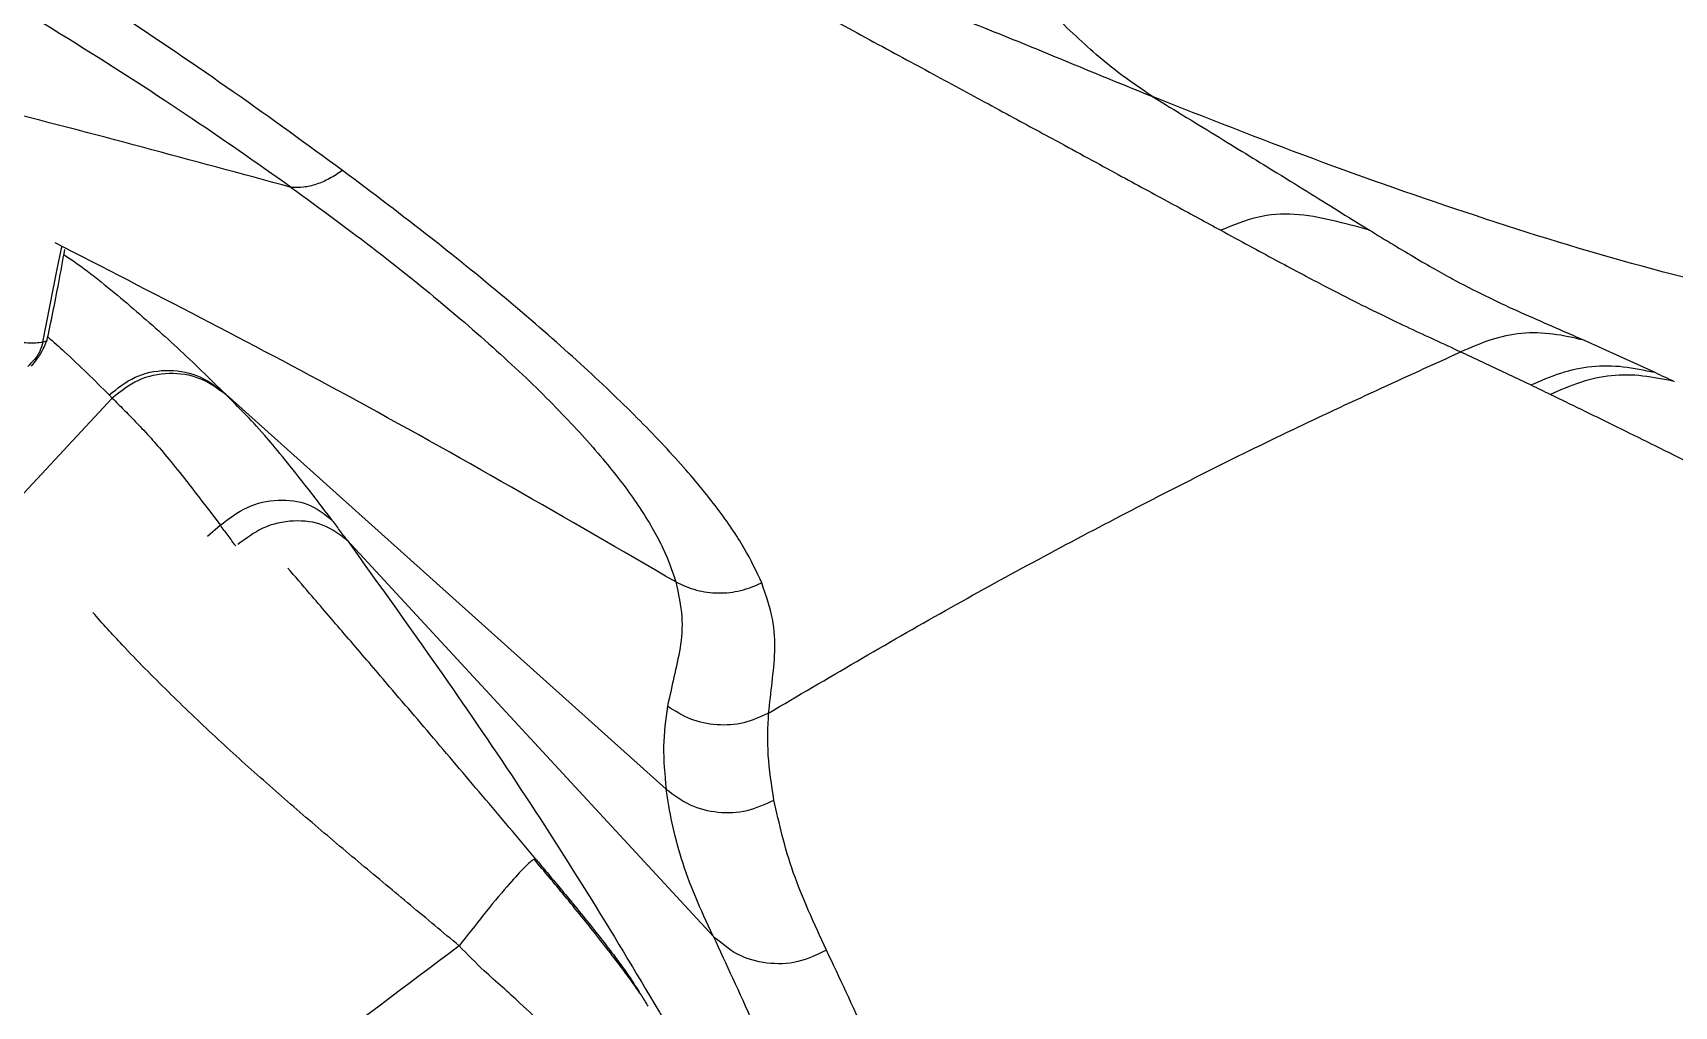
# Model space of a CAD drawing. Extents: x 400 to 501, y 484 to 634.
# Drawn here: x 417.057 to 422.006, y 586.378 to 589.312 of the extents above; entities that cross this region are included whole.
import ezdxf

# ---------------------------------------------------------------- set-up
doc = ezdxf.new("R2010")
doc.units = 0
doc.header["$MEASUREMENT"] = 0
doc.layers.add('DIM', color=3, linetype='Continuous')
doc.layers.add('GEOMETRY', color=3, linetype='Continuous', lineweight=25)

# ---------------------------------------------------------------- blocks, each defined once
blk = doc.blocks.new('2026 GRANDEE')
at = {"layer": 'GEOMETRY', "ltscale": 16}
for p, q in [((-28.69, -8.4552), (-28.4774, -8.5518)), ((-29.0618, -8.4902), (-28.8508, -8.59)), ((-32.7949, -8.6099), (-31.4584, -9.8082)), ((-32.7847, -8.6201), (-32.7949, -8.6099)), ((-33.6992, -9.2419), (-33.1285, -8.6295)), ((-33.1285, -8.6295), (-33.1379, -8.6201)), ((-32.8027, -9.0126), (-32.8414, -9.0468)), ((-31.3163, -10.2517), (-32.4196, -9.059)), ((-31.5489, -10.4054), (-31.5401, -10.4196))]:
    blk.add_line(p, q, dxfattribs=at)
at = {"layer": 'GEOMETRY', "ltscale": 16, "flags": 128}
blk.add_lwpolyline([(-33.338, -8.4609), (-33.2954, -8.2458), (-33.281, -8.1731)], dxfattribs=at)
at = {"layer": 'GEOMETRY', "ltscale": 16}
for points, knots in [([(-32.434, -7.9433), (-32.541, -7.8654), (-32.7562, -7.7088), (-33.1198, -7.4625), (-33.5116, -7.2096), (-33.9316, -6.9516), (-34.3762, -6.691), (-34.8425, -6.4302), (-35.3268, -6.1707), (-35.6589, -6.002), (-35.8262, -5.9171)], [0, 0, 0, 0, 0.118902, 0.2390828, 0.3605966, 0.4843161, 0.6101208, 0.7379157, 0.8680111, 1, 1, 1, 1]), ([(-32.5887, -7.9944), (-32.6931, -7.9211), (-32.9031, -7.7738), (-33.2605, -7.5448), (-33.647, -7.3114), (-34.0625, -7.0747), (-34.5029, -6.8363), (-34.9654, -6.5971), (-35.4461, -6.3576), (-35.7752, -6.2001), (-35.9412, -6.1206)], [0, 0, 0, 0, 0.1179429, 0.2372812, 0.3581462, 0.4814957, 0.6072978, 0.7355298, 0.8665569, 1, 1, 1, 1]), ([(-29.9918, -7.7207), (-30.0337, -7.6922), (-30.118, -7.6349), (-30.2571, -7.5086), (-30.4015, -7.3616), (-30.5491, -7.1956), (-30.6963, -7.0143), (-30.84, -6.8185), (-30.9779, -6.6094), (-31.0583, -6.4599), (-31.0985, -6.385)], [0, 0, 0, 0, 0.1228576, 0.2467464, 0.3715109, 0.4965506, 0.6219281, 0.7475062, 0.8735949, 1, 1, 1, 1]), ([(-36.3216, -7.2552), (-36.2017, -7.3052), (-35.9615, -7.4054), (-35.6094, -7.5568), (-35.265, -7.7067), (-34.9323, -7.854), (-34.6143, -7.9962), (-34.3402, -8.1188), (-34.1113, -8.2192), (-33.9256, -8.2977), (-33.7645, -8.362), (-33.6307, -8.4084), (-33.524, -8.4395), (-33.442, -8.4571), (-33.3799, -8.4646), (-33.352, -8.4621), (-33.338, -8.4609)], [0, 0, 0, 0, 0.082589, 0.165416, 0.24837, 0.331192, 0.414034, 0.497446, 0.560621, 0.623393, 0.686188, 0.749611, 0.812567, 0.875073, 0.937549, 1, 1, 1, 1]), ([(-31.2814, -7.313), (-31.2377, -7.3153), (-31.1427, -7.3203), (-30.9918, -7.348), (-30.8277, -7.393), (-30.6374, -7.4585), (-30.4279, -7.5411), (-30.2067, -7.6333), (-30.0615, -7.6923), (-29.9918, -7.7207)], [0, 0, 0, 0, 0.097795, 0.212829, 0.339596, 0.47343, 0.655894, 0.834613, 1, 1, 1, 1]), ([(-30.9731, -7.4799), (-30.9042, -7.5171), (-30.7702, -7.5896), (-30.5833, -7.6907), (-30.4122, -7.7833), (-30.2392, -7.8772), (-30.0735, -7.9672), (-29.9159, -8.053), (-29.8292, -8.1001), (-29.7856, -8.1238)], [0, 0, 0, 0, 0.136386, 0.265034, 0.396186, 0.52204, 0.686185, 0.842234, 1, 1, 1, 1]), ([(-32.5887, -7.9944), (-32.8879, -7.9132), (-33.4316, -7.7658), (-33.9819, -7.6358), (-34.2294, -7.5773)], [0, 0, 0, 0, 0.55029, 1, 1, 1, 1]), ([(-29.9918, -7.7207), (-29.9229, -7.7628), (-29.7843, -7.8474), (-29.6308, -7.9418), (-29.5118, -8.0154), (-29.419, -8.073), (-29.3653, -8.1061), (-29.3379, -8.123)], [0, 0, 0, 0, 0.242727, 0.488023, 0.654048, 0.823663, 1, 1, 1, 1]), ([(-27.9989, -8.3587), (-28.1716, -8.3187), (-28.5151, -8.2392), (-29.0174, -8.0831), (-29.5093, -7.911), (-29.8311, -7.7841), (-29.9918, -7.7207)], [0, 0, 0, 0, 0.25377, 0.50447, 0.75257, 1, 1, 1, 1]), ([(-32.434, -7.9433), (-32.4471, -7.952), (-32.4731, -7.9694), (-32.5131, -7.986), (-32.5524, -7.9956), (-32.5766, -7.9948), (-32.5887, -7.9944)], [0, 0, 0, 0, 0.25, 0.5, 0.75, 1, 1, 1, 1]), ([(-31.1702, -9.1865), (-31.1861, -9.1523), (-31.2178, -9.0841), (-31.2995, -8.9644), (-31.4093, -8.8307), (-31.5507, -8.6816), (-31.7234, -8.5177), (-31.9282, -8.3393), (-32.1624, -8.1481), (-32.3433, -8.0117), (-32.434, -7.9433)], [0, 0, 0, 0, 0.126514, 0.252318, 0.377423, 0.501971, 0.626223, 0.750375, 0.874777, 1, 1, 1, 1]), ([(-32.5887, -7.9944), (-32.5005, -8.059), (-32.3247, -8.1879), (-32.1003, -8.3701), (-31.9075, -8.5407), (-31.7489, -8.6979), (-31.6229, -8.8411), (-31.5288, -8.9698), (-31.4625, -9.0853), (-31.4402, -9.1509), (-31.429, -9.1838)], [0, 0, 0, 0, 0.124981, 0.249199, 0.373188, 0.497273, 0.621682, 0.746766, 0.872807, 1, 1, 1, 1]), ([(-29.3379, -8.123), (-29.3753, -8.1129), (-29.4495, -8.0927), (-29.5616, -8.071), (-29.6775, -8.0787), (-29.7494, -8.1087), (-29.7856, -8.1238)], [0, 0, 0, 0, 0.2571672, 0.5108206, 0.753334, 1, 1, 1, 1]), ([(-31.429, -9.1838), (-31.7589, -8.9928), (-32.3745, -8.6363), (-33.0074, -8.312), (-33.3011, -8.1615)], [0, 0, 0, 0, 0.535896, 1, 1, 1, 1]), ([(-29.7856, -8.1238), (-29.7285, -8.1548), (-29.6135, -8.2171), (-29.4858, -8.285), (-29.3806, -8.3393), (-29.2936, -8.3822), (-29.216, -8.419), (-29.1415, -8.4533), (-29.0884, -8.4779), (-29.0618, -8.4902)], [0, 0, 0, 0, 0.13889, 0.279558, 0.422013, 0.565038, 0.709, 0.854188, 1, 1, 1, 1]), ([(-29.3379, -8.123), (-29.2885, -8.1532), (-29.1902, -8.2131), (-29.0776, -8.2763), (-28.9762, -8.3279), (-28.8815, -8.3715), (-28.7879, -8.4123), (-28.7226, -8.4409), (-28.69, -8.4552)], [0, 0, 0, 0, 0.170186, 0.338265, 0.504853, 0.670145, 0.835144, 1, 1, 1, 1]), ([(-33.3258, -8.4586), (-33.3137, -8.4009), (-33.2953, -8.3128), (-33.2778, -8.2153), (-33.2718, -8.1816)], [0, 0, 0, 0, 0.655195, 1, 1, 1, 1]), ([(-33.2746, -8.1971), (-33.2682, -8.2013), (-33.2039, -8.2435), (-33.0936, -8.3347), (-32.9395, -8.4686), (-32.8432, -8.5627), (-32.7949, -8.6099)], [0, 0, 0, 0, 0.0358, 0.357669, 0.677568, 1, 1, 1, 1]), ([(-33.338, -8.4609), (-33.3406, -8.4703), (-33.3443, -8.4835), (-33.3576, -8.5086), (-33.3721, -8.5229), (-33.3834, -8.5341)], [0, 0, 0, 0, 0.361879, 0.502985, 1, 1, 1, 1]), ([(-33.3726, -8.5338), (-33.367, -8.5266), (-33.3521, -8.5078), (-33.3377, -8.4863), (-33.3309, -8.4675), (-33.3283, -8.4603)], [0, 0, 0, 0, 0.277386, 0.72606, 1, 1, 1, 1]), ([(-33.3262, -8.4586), (-33.3261, -8.4584), (-33.326, -8.4583), (-33.3262, -8.4582), (-33.3263, -8.4582), (-33.3273, -8.4581), (-33.3328, -8.4595), (-33.338, -8.4609)], [0, 0, 0, 0, 0.116753, 0.15325, 0.182564, 0.204735, 1, 1, 1, 1]), ([(-33.3283, -8.4603), (-33.3273, -8.4596), (-33.3262, -8.4587), (-33.3262, -8.4586), (-33.3262, -8.4586)], [0, 0, 0, 0, 0.822351, 1, 1, 1, 1]), ([(-33.323, -8.4449), (-33.306, -8.4599), (-33.2422, -8.5162), (-33.182, -8.5762), (-33.1379, -8.6201)], [0, 0, 0, 0, 0.266931, 1, 1, 1, 1]), ([(-28.69, -8.4552), (-28.7213, -8.448), (-28.7833, -8.4338), (-28.8793, -8.4308), (-28.9734, -8.4517), (-29.0322, -8.4773), (-29.0618, -8.4902)], [0, 0, 0, 0, 0.25231, 0.499986, 0.747688, 1, 1, 1, 1]), ([(-31.1494, -9.579), (-30.9724, -9.4748), (-30.622, -9.2686), (-30.0945, -8.985), (-29.5764, -8.7239), (-29.2316, -8.5673), (-29.0618, -8.4902)], [0, 0, 0, 0, 0.261043, 0.5165621, 0.7619926, 1, 1, 1, 1]), ([(-33.1379, -8.6201), (-33.1129, -8.6001), (-33.063, -8.56), (-32.9675, -8.5407), (-32.8715, -8.5543), (-32.8204, -8.5914), (-32.7949, -8.6099)], [0, 0, 0, 0, 0.25, 0.5, 0.75, 1, 1, 1, 1]), ([(-32.7847, -8.6201), (-32.8102, -8.6014), (-32.8613, -8.564), (-32.9575, -8.5501), (-33.0533, -8.5692), (-33.1034, -8.6094), (-33.1285, -8.6295)], [0, 0, 0, 0, 0.25, 0.5, 0.75, 1, 1, 1, 1]), ([(-28.8508, -8.59), (-28.821, -8.577), (-28.762, -8.5512), (-28.6676, -8.53), (-28.5712, -8.5321), (-28.5088, -8.5452), (-28.4774, -8.5518)], [0, 0, 0, 0, 0.251796, 0.499723, 0.747926, 1, 1, 1, 1]), ([(-28.4187, -8.5794), (-28.4501, -8.5729), (-28.5125, -8.5601), (-28.6087, -8.5583), (-28.703, -8.5797), (-28.7619, -8.6055), (-28.7917, -8.6185)], [0, 0, 0, 0, 0.2519995, 0.5002566, 0.7482582, 1, 1, 1, 1]), ([(-28.4774, -8.5518), (-28.4678, -8.5563), (-28.4485, -8.5653), (-28.4286, -8.5747), (-28.4187, -8.5794)], [0, 0, 0, 0, 0.499999, 1, 1, 1, 1]), ([(-28.8508, -8.59), (-28.8411, -8.5947), (-28.8217, -8.604), (-28.8017, -8.6137), (-28.7917, -8.6185)], [0, 0, 0, 0, 0.5, 1, 1, 1, 1]), ([(-33.1285, -8.6295), (-33.1172, -8.6409), (-33.0946, -8.6637), (-33.06, -8.6986), (-33.0218, -8.7388), (-32.9769, -8.7903), (-32.9265, -8.8518), (-32.8671, -8.9276), (-32.824, -8.9845), (-32.8027, -9.0126)], [0, 0, 0, 0, 0.163417, 0.327139, 0.49326, 0.619593, 0.747158, 0.874946, 1, 1, 1, 1]), ([(-32.4666, -8.9961), (-32.4942, -8.9599), (-32.5486, -8.8885), (-32.6182, -8.8018), (-32.6798, -8.7287), (-32.7306, -8.674), (-32.7665, -8.6382), (-32.7847, -8.6201)], [0, 0, 0, 0, 0.1692343, 0.3330533, 0.4957765, 0.7450245, 1, 1, 1, 1]), ([(-28.7917, -8.6185), (-28.7306, -8.6481), (-28.6084, -8.7075), (-28.3962, -8.8125), (-28.1622, -8.9297), (-27.9033, -9.061), (-27.6221, -9.205), (-27.4144, -9.3128), (-27.3106, -9.3667)], [0, 0, 0, 0, 0.166609, 0.333264, 0.499951, 0.66664, 0.833319, 1, 1, 1, 1]), ([(-32.8027, -9.0126), (-32.7765, -8.9926), (-32.7241, -8.9525), (-32.6282, -8.9318), (-32.5352, -8.9433), (-32.4894, -8.9785), (-32.4666, -8.9961)], [0, 0, 0, 0, 0.25, 0.5, 0.75, 1, 1, 1, 1]), ([(-32.4196, -9.059), (-32.4425, -9.0415), (-32.4882, -9.0063), (-32.5812, -8.9949), (-32.6748, -9.0146), (-32.7253, -9.0528), (-32.7496, -9.0711)], [0, 0, 0, 0, 0.254978, 0.509955, 0.764932, 1, 1, 1, 1]), ([(-32.4196, -9.059), (-32.4274, -9.0485), (-32.443, -9.0275), (-32.4587, -9.0066), (-32.4666, -8.9961)], [0, 0, 0, 0, 0.498995, 1, 1, 1, 1]), ([(-32.756, -9.0753), (-32.7637, -9.0648), (-32.7792, -9.0438), (-32.7949, -9.023), (-32.8027, -9.0126)], [0, 0, 0, 0, 0.499737, 1, 1, 1, 1]), ([(-32.4196, -9.059), (-32.2573, -9.2852), (-31.9328, -9.7374), (-31.4872, -10.4533), (-31.0723, -11.1962), (-30.6911, -11.9679), (-30.3438, -12.768), (-30.0277, -13.5936), (-29.8458, -14.1666), (-29.7548, -14.4531)], [0, 0, 0, 0, 0.142857, 0.285714, 0.428571, 0.571429, 0.714286, 0.857143, 1, 1, 1, 1]), ([(-31.8514, -10.0189), (-31.9051, -9.9552), (-32.0113, -9.8294), (-32.1678, -9.6453), (-32.3066, -9.4827), (-32.4278, -9.3413), (-32.5207, -9.2331), (-32.5772, -9.1675), (-32.5991, -9.1422)], [0, 0, 0, 0, 0.214706, 0.4243462, 0.6253155, 0.7707197, 0.9114508, 1, 1, 1, 1]), ([(-31.429, -9.1838), (-31.4214, -9.2197), (-31.406, -9.2924), (-31.4147, -9.3845), (-31.4353, -9.4712), (-31.448, -9.5292), (-31.4544, -9.5585)], [0, 0, 0, 0, 0.240809, 0.487202, 0.740972, 1, 1, 1, 1]), ([(-31.429, -9.1838), (-31.4087, -9.193), (-31.3681, -9.2114), (-31.3006, -9.2193), (-31.2327, -9.2128), (-31.191, -9.1953), (-31.1702, -9.1865)], [0, 0, 0, 0, 0.249999, 0.5, 0.750001, 1, 1, 1, 1]), ([(-31.1494, -9.579), (-31.1458, -9.548), (-31.1387, -9.4863), (-31.1285, -9.395), (-31.132, -9.2988), (-31.1575, -9.2237), (-31.1702, -9.1865)], [0, 0, 0, 0, 0.2549079, 0.5075987, 0.7555681, 1, 1, 1, 1]), ([(-32.0826, -10.2807), (-32.1315, -10.2399), (-32.2297, -10.1579), (-32.3779, -10.0345), (-32.5264, -9.9095), (-32.6737, -9.7819), (-32.8191, -9.6504), (-32.9614, -9.5142), (-33.0854, -9.3892), (-33.1578, -9.3086), (-33.1871, -9.2761)], [0, 0, 0, 0, 0.128207, 0.257926, 0.387312, 0.516717, 0.646949, 0.778091, 0.910366, 1, 1, 1, 1]), ([(-31.4544, -9.5585), (-31.4598, -9.5981), (-31.4707, -9.6777), (-31.4625, -9.7646), (-31.4584, -9.8082)], [0, 0, 0, 0, 0.497924, 1, 1, 1, 1]), ([(-31.1494, -9.579), (-31.174, -9.5903), (-31.2231, -9.6129), (-31.3052, -9.6178), (-31.3859, -9.6019), (-31.4316, -9.5729), (-31.4544, -9.5585)], [0, 0, 0, 0, 0.25, 0.5, 0.75, 1, 1, 1, 1]), ([(-31.1332, -9.8411), (-31.1405, -9.7955), (-31.1549, -9.7045), (-31.1513, -9.6207), (-31.1494, -9.579)], [0, 0, 0, 0, 0.501872, 1, 1, 1, 1]), ([(-31.4584, -9.8082), (-31.4351, -9.8256), (-31.3886, -9.8604), (-31.3021, -9.8815), (-31.213, -9.8782), (-31.1598, -9.8535), (-31.1332, -9.8411)], [0, 0, 0, 0, 0.25, 0.5, 0.75, 1, 1, 1, 1]), ([(-31.3163, -10.2517), (-31.3352, -10.2114), (-31.3731, -10.1306), (-31.414, -10.0177), (-31.4424, -9.9091), (-31.4531, -9.8419), (-31.4584, -9.8082)], [0, 0, 0, 0, 0.248326, 0.498226, 0.748637, 1, 1, 1, 1]), ([(-30.9748, -10.2936), (-31.0117, -10.214), (-31.0857, -10.0541), (-31.1173, -9.9123), (-31.1332, -9.8411)], [0, 0, 0, 0, 0.497969, 1, 1, 1, 1]), ([(-31.8508, -10.0202), (-31.853, -10.0193), (-31.8576, -10.0174), (-31.8884, -10.0461), (-31.9387, -10.1017), (-32.0066, -10.1831), (-32.058, -10.2491), (-32.0826, -10.2807)], [0, 0, 0, 0, 0.176396, 0.366878, 0.563706, 0.790712, 1, 1, 1, 1]), ([(-31.5129, -10.4624), (-31.518, -10.4536), (-31.5285, -10.4357), (-31.5565, -10.3952), (-31.5929, -10.3457), (-31.6369, -10.2883), (-31.6864, -10.2257), (-31.7334, -10.1675), (-31.775, -10.1169), (-31.814, -10.0701), (-31.841, -10.0378), (-31.8565, -10.0194)], [0, 0, 0, 0, 0.121194, 0.246324, 0.371839, 0.497583, 0.622551, 0.744704, 0.823281, 0.899252, 1, 1, 1, 1]), ([(-31.8508, -10.0202), (-31.8413, -10.0315), (-31.8188, -10.0582), (-31.785, -10.0985), (-31.7446, -10.1471), (-31.7029, -10.1984), (-31.6596, -10.2527), (-31.6207, -10.3028), (-31.5883, -10.3463), (-31.5625, -10.3828), (-31.5534, -10.3979), (-31.5489, -10.4054)], [0, 0, 0, 0, 0.071253, 0.168663, 0.254146, 0.375588, 0.497419, 0.621779, 0.747826, 0.875772, 1, 1, 1, 1]), ([(-32.0826, -10.2807), (-32.4042, -10.5222), (-33.044, -11.0026), (-33.956, -11.7803), (-34.8417, -12.5767), (-35.7009, -13.3979), (-36.5348, -14.2323), (-37.3474, -15.0774), (-38.1302, -15.9429), (-38.8881, -16.8398), (-39.3585, -17.4672), (-39.595, -17.7827)], [0, 0, 0, 0, 0.113392, 0.225638, 0.337341, 0.448782, 0.560233, 0.669481, 0.778832, 0.888788, 1, 1, 1, 1]), ([(-31.6026, -10.7629), (-31.6084, -10.7532), (-31.6201, -10.7336), (-31.6544, -10.6926), (-31.7002, -10.6434), (-31.7572, -10.5866), (-31.8236, -10.5231), (-31.8899, -10.4618), (-31.9515, -10.4052), (-32.015, -10.3504), (-32.0577, -10.3063), (-32.0826, -10.2807)], [0, 0, 0, 0, 0.116644, 0.237293, 0.357909, 0.478915, 0.600799, 0.723385, 0.804959, 0.8864, 1, 1, 1, 1]), ([(-30.9748, -10.2936), (-31.0032, -10.3073), (-31.0599, -10.3345), (-31.1553, -10.337), (-31.2464, -10.3117), (-31.293, -10.2717), (-31.3163, -10.2517)], [0, 0, 0, 0, 0.25, 0.5, 0.75, 1, 1, 1, 1]), ([(-31.3163, -10.2517), (-31.2773, -10.336), (-31.1993, -10.5046), (-31.0682, -10.8051), (-30.9263, -11.1417), (-30.7725, -11.5181), (-30.6069, -11.9339), (-30.4295, -12.3891), (-30.2408, -12.8833), (-30.0408, -13.4167), (-29.8308, -13.9854), (-29.6826, -14.3946), (-29.6085, -14.5994)], [0, 0, 0, 0, 0.099743, 0.199501, 0.29929, 0.399122, 0.499015, 0.598986, 0.699055, 0.799237, 0.899545, 1, 1, 1, 1]), ([(-29.2614, -14.6149), (-29.3353, -14.4113), (-29.4829, -14.0045), (-29.6925, -13.4394), (-29.8924, -12.9094), (-30.0814, -12.4184), (-30.2593, -11.9661), (-30.4257, -11.5531), (-30.5807, -11.1789), (-30.7238, -10.8444), (-30.8563, -10.5454), (-30.9353, -10.3776), (-30.9748, -10.2936)], [0, 0, 0, 0, 0.100467, 0.200771, 0.300939, 0.400986, 0.500935, 0.600809, 0.700633, 0.800426, 0.900208, 1, 1, 1, 1])]:
    blk.add_open_spline(points, degree=3, knots=knots, dxfattribs=at)

msp = doc.modelspace()

# ---------------------------------------------------------------- block references
at = {"layer": 'DIM'}
msp.add_blockref('2026 GRANDEE', (450.4248, 596.8403), dxfattribs=at)

doc.saveas('drawing.dxf')
